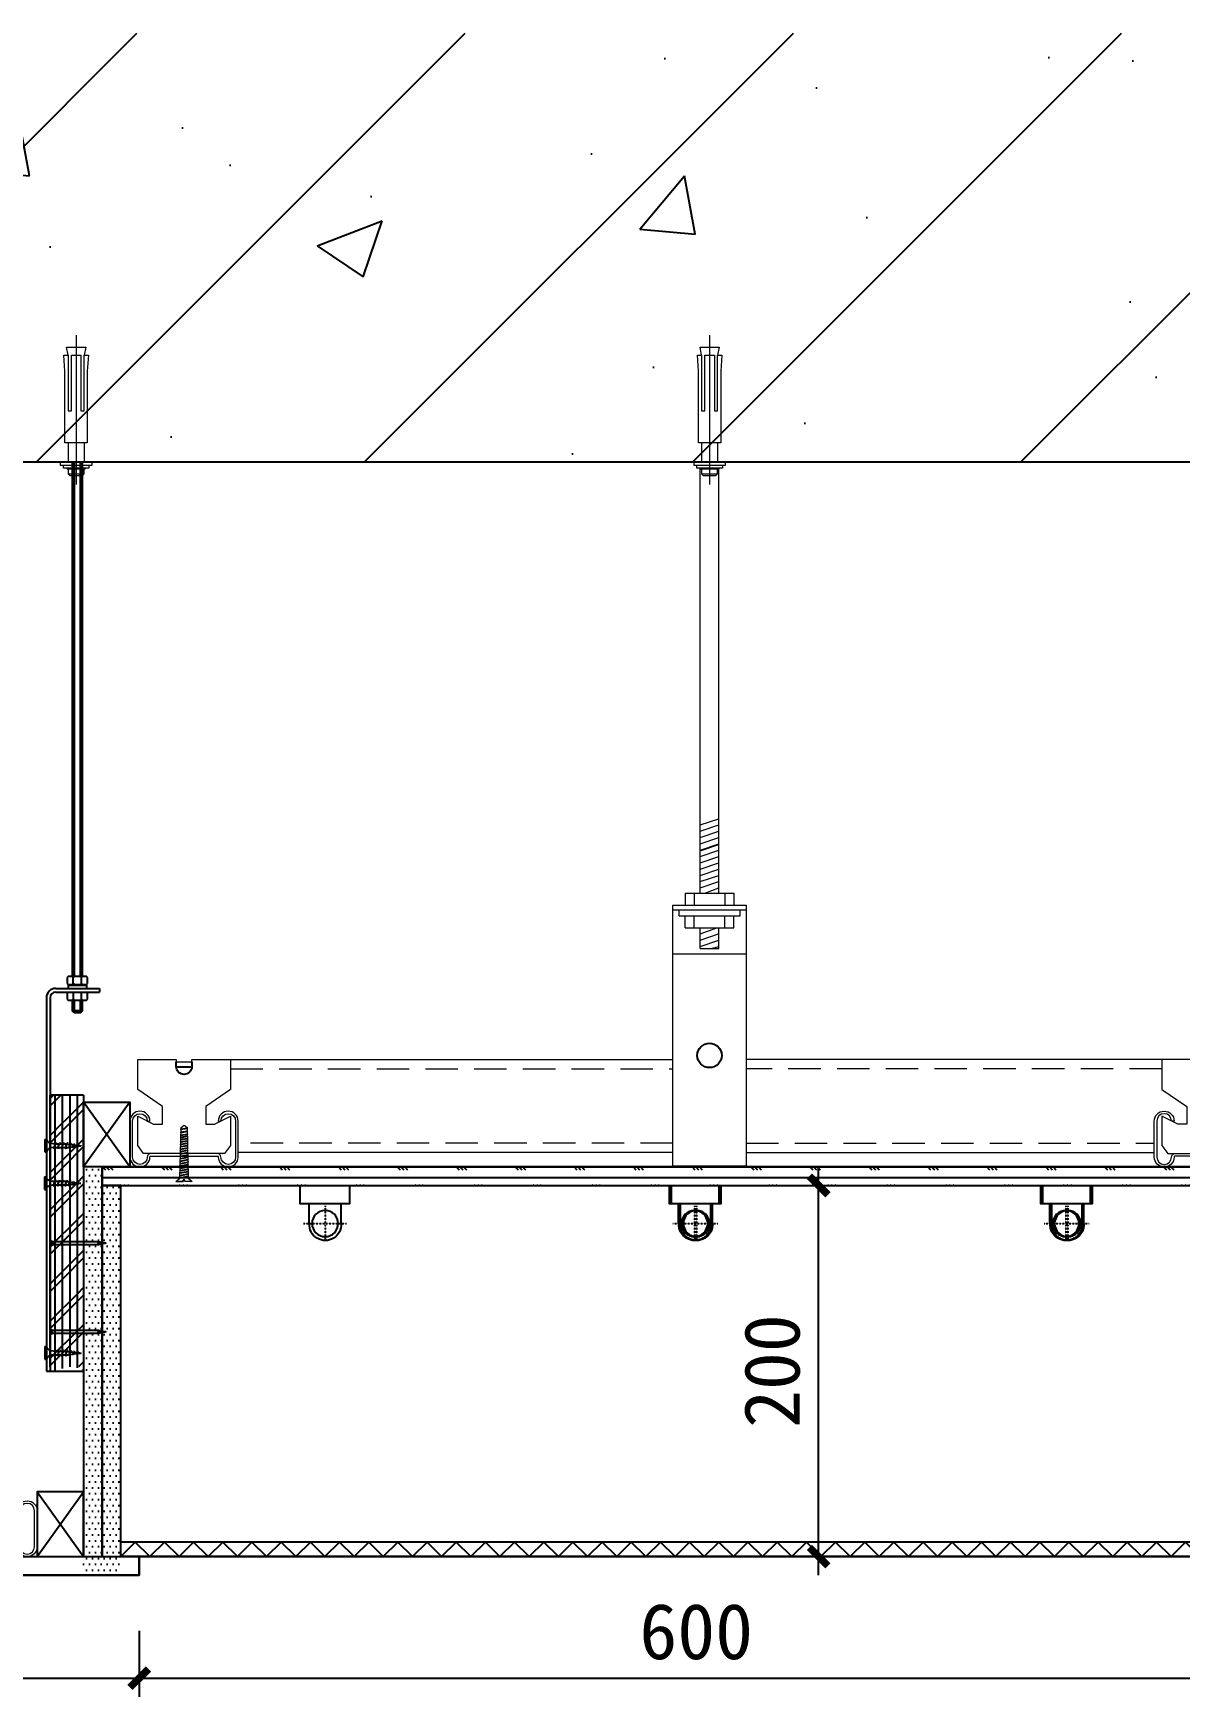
# Model space of a CAD drawing. Header units: millimetres. Extents: x -150677 to 588340, y -254013 to 149700.
# Drawn here: x 314222 to 314839, y -86240 to -85343 of the extents above; entities that cross this region are included whole.
import ezdxf

# ---------------------------------------------------------------- set-up
doc = ezdxf.new("R2010")
doc.units = ezdxf.units.MM
doc.header["$LTSCALE"] = 10
doc.header["$MEASUREMENT"] = 0
doc.linetypes.add('CENTER', pattern=[50.8, 31.75, -6.35, 6.35, -6.35])
doc.linetypes.add('HIDDEN', pattern=[0.375, 0.25, -0.125])
for name, color, linetype in [('1-Ba原始建筑墙体', 2, 'Continuous'), ('2-Ba顶面轮廓', 4, 'Continuous'), ('ceiling-light', 2, 'Continuous'), ('IEL-13Light', 136, 'Continuous'), ('LM-01', 4, 'Continuous'), ('LM-01-立面图', 4, 'Continuous'), ('图层1', 2, 'Continuous'), ('图层2', 44, 'Continuous')]:
    doc.layers.add(name, color=color, linetype=linetype)
doc.layers.add('3', color=5, linetype='Continuous', lineweight=18)
doc.layers.add('8', color=251, linetype='Continuous', lineweight=5)
doc.styles.get("Standard").update_dxf_attribs({"font": ''})
doc.styles.get('Standard').set_extended_font_data('SimSun')
doc.dimstyles.new('DIMN10', dxfattribs={"dimscale": 0.1, "dimtxt": 300, "dimasz": 100, "dimexe": 100, "dimexo": 300, "dimgap": 100, "dimtad": 1, "dimdec": 0, "dimtxsty": 'Standard', "dimblk": 'ARCHTICK', "dimcen": 2.5, "dimdle": 100, "dimclrd": 8, "dimclre": 8, "dimclrt": 96, "dimadec": 0, "dimazin": 0, "dimtfac": 1, "dimtdec": 0, "dimtmove": 0, "dimatfit": 3, "dimldrblk": 'DOT', "dimfxl": 100, "dimarcsym": 0})
pattern_1 = [(0, (311748.6465, -86184.3404), (1.5875, 3.175), [0, -3.175])]

# ---------------------------------------------------------------- blocks, each defined once
blk = doc.blocks.new('A$C03C100C5')
at = {"color": 8, "linetype": 'HIDDEN', "ltscale": 0.001}
for p, q in [((15, 12.3, 0), (15, 33.6, 0)), ((2, 22.9, 0), (27.8, 22.9, 0))]:
    blk.add_line(p, q, dxfattribs=at)
at = {"ltscale": 0.2}
for p, q in [((5.4, 22.9, 0), (5.4, 11.1, 0)), ((24.7, 22.9, 0), (24.7, 11.1, 0))]:
    blk.add_line(p, q, dxfattribs=at)
at = {"ltscale": 0.2, "elevation": 0}
blk.add_lwpolyline([(29.7, 0), (29.7, 11.1), (0, 11.1), (0, 0)], close=True, dxfattribs=at)
at = {"ltscale": 0.2}
blk.add_circle((15, 22.9, 0), 7.88, dxfattribs=at)
blk.add_arc((15.1, 23.5, 0), 9.63, 356.8047, 183.1953, dxfattribs=at)
blk = doc.blocks.new('QBLOCK2009062415473686')
at = {"color": 8}
for p, q in [((-0.32, 7.74), (-0.06, 9.79)), ((0.18, 7.9), (-0.06, 9.79)), ((-1.66, 1.63), (-1.41, 1.77)), ((-1.66, 1.63), (-1.41, 1.77)), ((-1.66, 1.63), (-1.41, 1.38)), ((-1.66, 1.63), (-1.41, 1.38)), ((-1.49, 3.52), (-1.24, 3.66)), ((-1.49, 3.52), (-1.24, 3.27)), ((-1.41, 1.38), (1.29, 2.28)), ((-1.41, -0.7), (1.29, 0.2)), ((-1.24, 3.27), (1.01, 4.02)), ((-1.11, 5.53), (-0.86, 5.67)), ((-1.11, 5.53), (-0.86, 5.28)), ((-0.96, 2.59), (-0.86, 3.39)), ((-0.96, 1.76), (-0.96, 2.59)), ((-0.96, -0.15), (-0.96, 1.53)), ((-0.86, 5.28), (0.71, 5.8)), ((-0.81, 3.81), (-0.61, 5.36)), ((-0.74, 7.54), (-0.49, 7.68)), ((-0.74, 7.54), (-0.49, 7.28)), ((-0.56, 5.77), (-0.37, 7.32)), ((-0.49, 7.28), (0.45, 7.6)), ((0.4, 6.1), (0.22, 7.52)), ((0.7, 7.74), (0.45, 8)), ((0.7, 7.74), (0.45, 7.6)), ((0.63, 4.29), (0.45, 5.72)), ((0.84, 2.59), (0.68, 3.91)), ((0.96, 5.95), (0.71, 6.2)), ((0.96, 5.95), (0.71, 5.8)), ((0.84, 2.59), (0.84, 2.37)), ((0.84, 2.13), (0.84, 0.45)), ((0.84, 0.05), (0.84, -1.63)), ((1.26, 4.17), (1.01, 4.42)), ((1.26, 4.17), (1.01, 4.02)), ((1.54, 2.43), (1.29, 2.68)), ((1.54, 2.43), (1.29, 2.68)), ((1.54, 2.43), (1.29, 2.28)), ((1.54, 2.43), (1.29, 2.28)), ((1.54, 0.35), (1.29, 0.6)), ((1.54, 0.35), (1.29, 0.2)), ((-1.66, -0.45), (-1.41, -0.31)), ((-1.66, -0.45), (-1.41, -0.7)), ((-1.66, -2.53), (-1.41, -2.39)), ((-1.66, -2.53), (-1.41, -2.39)), ((-1.66, -2.53), (-1.41, -2.78)), ((-1.66, -2.53), (-1.41, -2.78)), ((-1.66, -4.61), (-1.41, -4.47)), ((-1.66, -4.61), (-1.41, -4.86)), ((-1.41, -2.78), (1.29, -1.88)), ((-1.41, -2.78), (1.29, -1.88)), ((-1.41, -4.86), (1.29, -3.96)), ((-0.96, -2.23), (-0.96, -0.55)), ((-0.96, -4.31), (-0.96, -2.63)), ((-0.9, -5.39), (-0.96, -4.71)), ((0.84, -1.41), (0.84, -1.63)), ((0.84, -2.03), (0.84, -3.71)), ((0.84, -4.11), (0.9, -5.39)), ((1.54, -1.73), (1.29, -1.48)), ((1.54, -1.73), (1.29, -1.48)), ((1.54, -1.73), (1.29, -1.88)), ((1.54, -1.73), (1.29, -1.88)), ((1.54, -3.81), (1.29, -3.56)), ((1.54, -3.81), (1.29, -3.96)), ((-3.4, -9.79), (-3.4, -8.99)), ((3.4, -8.99), (-3.4, -8.99)), ((3.4, -9.79), (-3.4, -9.79)), ((3.4, -9.79), (3.4, -8.99))]:
    blk.add_line(p, q, dxfattribs=at)
for centre, start, end in [((-4.83, -5.32), 291.38367, 359.0609), ((4.83, -5.32), 180.93916, 248.61639)]:
    blk.add_arc(centre, 3.94, start, end, dxfattribs=at)
blk = doc.blocks.new('QBLOCK2009070111364517')
at = {"layer": '图层1', "color": 8, "linetype": 'ByBlock'}
for p, q in [((-13.8, 0.9), (-13.8, -0.9)), ((15, 0), (11, 0))]:
    blk.add_line(p, q, dxfattribs=at)
blk.add_lwpolyline([(11, -0.9), (15, 0), (11, 0.9), (-13.8, 0.9), (-15, 1.7), (-15, -1.7), (-13.8, -0.9)], close=True, dxfattribs=at)
blk.add_lwpolyline([(11, 0.9, 0.39097), (11, 0, 0.39097), (11, -0.9)], format="xyb", dxfattribs=at)
blk = doc.blocks.new('A$C2444451B')
at = {"layer": '3', "color": 134}
for p, q in [((13.7, 79.49), (4.57, 79.49)), ((4.57, 61.57), (4.57, 72.53)), ((13.7, 61.57), (13.7, 72.53))]:
    blk.add_line(p, q, dxfattribs=at)
at = {"layer": '3', "color": 134, "linetype": 'CENTER', "ltscale": 10}
blk.add_line((9.14, 0), (9.14, 85.45), dxfattribs=at)
at = {"layer": '3', "color": 134}
blk.add_lwpolyline([(3.36, 76.18, 0.133077), (4.02, 76.75), (14.25, 76.75, 0.130908), (14.9, 76.19)], format="xyb", dxfattribs=at)
for points in [[(13.7, 76.75), (13.7, 79.49), (12.79, 80.41), (5.48, 80.41), (4.57, 79.49), (4.57, 76.75)], [(1.83, 74.36), (1.83, 76.19), (16.45, 76.19), (16.45, 74.36)], [(13.7, 11.32), (14.62, 6.75), (3.65, 6.75), (4.57, 11.32)]]:
    blk.add_lwpolyline(points, dxfattribs=at)
for points in [[(0, 72.53), (18.27, 72.53), (18.27, 74.36), (0, 74.36)], [(6.4, 11.32), (6.4, 43.3), (4.57, 43.3), (4.57, 11.32), (2.13, 11.32), (2.74, 20.52), (2.74, 61.57), (15.53, 61.57), (15.53, 20.52), (16.15, 11.32), (13.7, 11.32), (13.7, 43.3), (11.88, 43.3), (11.88, 11.32)]]:
    blk.add_lwpolyline(points, close=True, dxfattribs=at)
blk = doc.blocks.new('A$C2A03657B')
at = {"layer": 'LM-01', "xscale": -1}
blk.add_blockref('A$C2444451B', (18.27, 0), dxfattribs=at)
blk = doc.blocks.new('A$C0A8D779E')
at = {"layer": 'LM-01-立面图'}
blk.add_blockref('A$C2A03657B', (0, 0), dxfattribs=at)
blk = doc.blocks.new('_ArchTick')
at = {"color": 0, "linetype": 'ByBlock', "const_width": 0.4}
blk.add_lwpolyline([(-0.5, -0.5), (0.5, 0.5)], dxfattribs=at)
blk = doc.blocks.new('*D1661')
at = {"layer": '2-Ba顶面轮廓', "color": 8, "lineweight": -2, "transparency": 16777216}
for p, q in [((313428.92, -86204.34), (313428.92, -86239.84)), ((314278.92, -86204.34), (314278.92, -86239.84)), ((313418.92, -86229.84), (314288.92, -86229.84))]:
    blk.add_line(p, q, dxfattribs=at)
at = {"layer": 'Defpoints', "color": 0, "transparency": 16777216}
for p in [(313428.92, -86174.34), (314278.92, -86174.34), (314278.92, -86229.84)]:
    blk.add_point(p, dxfattribs=at)
at = {"layer": '2-Ba顶面轮廓', "color": 8, "lineweight": -2, "transparency": 16777216, "xscale": 10, "yscale": 10, "zscale": 10, "rotation": 180}
blk.add_blockref('_ArchTick', (313428.92, -86229.84), dxfattribs=at)
at = {"layer": '2-Ba顶面轮廓', "color": 8, "lineweight": -2, "transparency": 16777216, "xscale": 10, "yscale": 10, "zscale": 10}
blk.add_blockref('_ArchTick', (314278.92, -86229.84), dxfattribs=at)
at = {"layer": '2-Ba顶面轮廓', "color": 96, "transparency": 16777216, "insert": (313853.92, -86204.84), "char_height": 30, "attachment_point": 5}
blk.add_mtext('850', dxfattribs=at)
blk = doc.blocks.new('_DOT')
at = {"color": 0, "linetype": 'ByBlock'}
blk.add_line((-0.35, 0), (-1, 0), dxfattribs=at)
at = {"color": 0, "linetype": 'ByBlock', "const_width": 0.35}
blk.add_lwpolyline([(-0.175, 0, 1), (0.175, 0, 1)], format="xyb", close=True, dxfattribs=at)
blk = doc.blocks.new('*D1662')
at = {"layer": '2-Ba顶面轮廓', "color": 8, "lineweight": -2, "transparency": 16777216}
for p, q in [((314278.92, -86204.34), (314278.92, -86239.84)), ((314878.92, -86204.34), (314878.92, -86239.84)), ((314268.92, -86229.84), (314888.92, -86229.84))]:
    blk.add_line(p, q, dxfattribs=at)
at = {"layer": 'Defpoints', "color": 0, "transparency": 16777216}
for p in [(314278.92, -86174.34), (314878.92, -86174.34), (314878.92, -86229.84)]:
    blk.add_point(p, dxfattribs=at)
at = {"layer": '2-Ba顶面轮廓', "color": 8, "lineweight": -2, "transparency": 16777216, "xscale": 10, "yscale": 10, "zscale": 10, "rotation": 180}
blk.add_blockref('_ArchTick', (314278.92, -86229.84), dxfattribs=at)
at = {"layer": '2-Ba顶面轮廓', "color": 8, "lineweight": -2, "transparency": 16777216, "xscale": 10, "yscale": 10, "zscale": 10}
blk.add_blockref('_ArchTick', (314878.92, -86229.84), dxfattribs=at)
at = {"layer": '2-Ba顶面轮廓', "color": 96, "transparency": 16777216, "insert": (314578.92, -86204.84), "char_height": 30, "attachment_point": 5}
blk.add_mtext('600', dxfattribs=at)
blk = doc.blocks.new('*D1666')
at = {"layer": '2-Ba顶面轮廓', "color": 8, "lineweight": -2, "transparency": 16777216}
for p, q in [((314644.86, -86174.34), (314644.86, -85954.34)), ((314637.04, -85964.34), (314654.86, -85964.34)), ((314637.04, -86164.34), (314654.86, -86164.34))]:
    blk.add_line(p, q, dxfattribs=at)
at = {"layer": 'Defpoints', "color": 0, "transparency": 16777216}
for p in [(314607.04, -85964.34), (314644.86, -85964.34), (314607.04, -86164.34)]:
    blk.add_point(p, dxfattribs=at)
at = {"layer": '2-Ba顶面轮廓', "color": 8, "lineweight": -2, "transparency": 16777216, "xscale": 10, "yscale": 10, "zscale": 10}
for p, rotation in [((314644.86, -85964.34), 90), ((314644.86, -86164.34), 270)]:
    blk.add_blockref('_ArchTick', p, dxfattribs=dict(at, rotation=rotation))
at = {"layer": '2-Ba顶面轮廓', "color": 96, "transparency": 16777216, "insert": (314619.86, -86064.34), "char_height": 30, "attachment_point": 5, "rotation": 90}
blk.add_mtext('200', dxfattribs=at)

msp = doc.modelspace()

# ---------------------------------------------------------------- hatches: boundary and pattern name
h = msp.add_hatch()
h.set_pattern_fill('PLYWOOD', color=250, angle=90, style=0)
h.set_pattern_definition([(45, (325761.65, -78510.654), (-3e-15, 20), [5.656854, -22.627417]), (45, (325777.65, -78510.654), (-3e-15, 20), [2.636773, -25.647498]), (45, (325764.896, -78523.409), (20, 3e-15), [1.067156, -27.217115]), (45, (325759.515, -78508.79), (20, 3e-15), [7.60978, -20.674492]), (45, (325765.65, -78522.654), (-3e-15, 20), [16.970562, -11.31371]), (45, (325768.896, -78523.409), (-3e-15, 20), [15.017636, -13.266635]), (45, (325765.65, -78506.654), (20, 3e-15), [4.5897, -23.694573]), (45, (325759.515, -78512.79), (-3e-15, 20), [3.020082, -25.26419]), (90, (325761.65, -78510.654), (20, 1e-15), [7.2454, -12.7546]), (90, (325761.65, -78510.654), (20, 1e-15), [0, -20]), (90, (325761.65, -78523.409), (20, 1e-15), [12.7546, -7.2454]), (90, (325777.65, -78510.654), (20, 1e-15), [7.2454, -12.7546]), (90, (325777.65, -78510.654), (20, 1e-15), [0, -20]), (90, (325777.65, -78523.409), (20, 1e-15), [12.7546, -7.2454]), (90, (325773.65, -78510.654), (20, 1e-15), [7.2454, -12.7546]), (90, (325773.65, -78510.654), (20, 1e-15), [0, -20]), (90, (325773.65, -78523.409), (20, 1e-15), [12.7546, -7.2454]), (90, (325769.65, -78510.654), (20, 1e-15), [7.2454, -12.7546]), (90, (325769.65, -78510.654), (20, 1e-15), [0, -20]), (90, (325769.65, -78523.409), (20, 1e-15), [12.7546, -7.2454]), (90, (325765.65, -78510.654), (20, 1e-15), [7.2454, -12.7546]), (90, (325765.65, -78510.654), (20, 1e-15), [0, -20]), (90, (325765.65, -78523.409), (20, 1e-15), [12.7546, -7.2454])])
h.paths.add_polyline_path([(314233.91, -86064.3), (314233.91, -86064.3), (314236.42, -86061.8), (314238.91, -86064.3), (314241.41, -86061.8), (314243.9, -86064.3), (314243.9, -86064.29), (314246.4, -86061.8), (314248.92, -86064.31), (314248.92, -85915.61), (314230.92, -85915.61), (314230.92, -86062.31), (314231.42, -86061.8)])
at = {"layer": '2-Ba顶面轮廓'}
h = msp.add_hatch(dxfattribs=at)
h.set_pattern_fill('钢筋混凝土', color=251, scale=50, style=0)
h.set_pattern_definition([(45, (311748.65, -85574.34), (-88.3883, 88.3883), []), (50, (311748.65, -85574.34), (358.63, -31.376), [37.5, -412.5]), (355, (311748.65, -85574.34), (-69.376, 376.096), [30, -330]), (100.451, (311778.53, -85576.95), (289.255, 344.72), [31.87, -350.57]), (46.184, (311748.65, -85474.34), (533.62, -82.76), [56.25, -618.75]), (96.636, (311793.1, -85481.23), (467.33, 487.06), [47.805, -525.86]), (351.184, (311748.65, -85474.34), (467.33, 487.06), [45, -495]), (21, (311798.65, -85499.34), (298.454, -201.31), [37.5, -412.5]), (326, (311798.65, -85499.34), (121.658, 362.575), [30, -330]), (71.451, (311823.52, -85516.1), (420.11, 161.265), [31.87, -350.57]), (37.5, (311748.65, -85574.34), (6.08, 166.447), [0, -326, 0, -335, 0, -331.25]), (7.5, (311748.65, -85574.34), (131.535, 197.206), [0, -191, 0, -318.5, 0, -126.25]), (327.5, (311637.15, -85574.34), (266.911, -11.2774), [0, -125, 0, -390, 0, -517.5]), (317.5, (311587.15, -85574.34), (291.593, 50.052), [0, -162.5, 0, -259, 0, -367.5])])
h.paths.add_polyline_path([(315147.45, -85343.39), (311748.65, -85343.39), (311748.65, -85574.34), (315147.45, -85574.34)])
h = msp.add_hatch(dxfattribs=at)
h.set_pattern_fill('DOTS', color=251, scale=2, style=0)
h.set_pattern_definition(pattern_1)
h.paths.add_polyline_path([(314258.92, -85954.34), (314248.92, -85954.34), (314248.92, -86174.34), (314258.92, -86174.34)])
h = msp.add_hatch(dxfattribs=at)
h.set_pattern_fill('CORK', color=251, scale=10, style=0)
h.set_pattern_definition([(0, (311748.6465, -86174.3404), (0, 7.9375), []), (135, (311752.615, -86178.31), (-15.875, -15.875), [11.22532, -11.22532]), (135, (311754.6, -86178.31), (-15.875, -15.875), [11.22532, -11.22532]), (135, (311756.584, -86178.31), (-15.875, -15.875), [11.22532, -11.22532])])
h.paths.add_polyline_path([(314258.92, -85964.34), (314898.92, -85964.34), (314898.92, -85954.34), (314258.92, -85954.34)])
h = msp.add_hatch(dxfattribs=at)
h.set_pattern_fill('DOTS', color=251, scale=2, style=0)
h.set_pattern_definition(pattern_1)
h.paths.add_polyline_path([(314258.92, -86174.34), (314268.92, -86174.34), (314268.92, -85964.34), (314258.92, -85964.34)])
h = msp.add_hatch(dxfattribs=at)
h.set_pattern_fill('ZIGZAG', color=251, scale=7, angle=135, style=0)
h.set_pattern_definition([(135, (314268.916, -86164.34), (-15.71545, 2e-15), [11.1125, -11.1125]), (225, (314261.059, -86156.483), (-2e-15, -15.71545), [11.1125, -11.1125])])
h.paths.add_polyline_path([(314268.92, -86156.34), (314888.92, -86156.34), (314888.92, -86164.34), (314268.92, -86164.34)])

# ---------------------------------------------------------------- linework, layer by layer
at = {"color": 8, "ltscale": 100}
for p, q in [((314242.87, -85574.34), (314242.87, -85851.69)), ((314243.87, -85574.34), (314243.87, -85851.69)), ((314247.36, -85851.69), (314247.36, -85574.34)), ((314248.36, -85851.69), (314248.36, -85574.34)), ((314242.87, -85812.6), (314242.87, -85851.69)), ((314248.36, -85851.69), (314248.36, -85812.6)), ((314240.65, -85851.69), (314240.1, -85852.24)), ((314240.1, -85852.24), (314240.1, -85855.54)), ((314250.54, -85851.69), (314240.65, -85851.69)), ((314243.41, -85852.23), (314242.84, -85851.66)), ((314243.41, -85852.23), (314243.98, -85851.66)), ((314243.41, -85855.56), (314243.41, -85852.23)), ((314243.87, -85846.47), (314243.87, -85851.69)), ((314247.82, -85852.23), (314247.25, -85851.66)), ((314247.36, -85851.69), (314247.36, -85846.47)), ((314247.82, -85852.23), (314248.39, -85851.66)), ((314247.82, -85855.56), (314247.82, -85852.23)), ((314251.09, -85852.24), (314250.54, -85851.69)), ((314251.09, -85855.54), (314251.09, -85852.24)), ((314233.92, -85858.11), (314257.47, -85858.11)), ((314233.92, -85860.11), (314257.47, -85860.11)), ((314240.1, -85855.54), (314240.65, -85856.09)), ((314240.67, -85860.11), (314240.12, -85860.66)), ((314240.12, -85860.66), (314240.12, -85863.96)), ((314240.65, -85856.09), (314250.54, -85856.09)), ((314240.75, -85858.11), (314240.75, -85856.42)), ((314240.75, -85856.42), (314250.48, -85856.42)), ((314243.41, -85855.52), (314242.84, -85856.09)), ((314243.43, -85860.65), (314242.86, -85860.09)), ((314242.87, -85856.09), (314242.87, -85856.42)), ((314243.41, -85855.52), (314243.98, -85856.09)), ((314243.43, -85860.65), (314243.97, -85860.11)), ((314243.43, -85863.99), (314243.43, -85860.65)), ((314243.86, -85856.67), (314243.87, -85856.67)), ((314243.87, -85856.68), (314243.86, -85856.67)), ((314243.87, -85856.09), (314243.87, -85856.42)), ((314247.82, -85855.52), (314247.25, -85856.09)), ((314247.84, -85860.65), (314247.3, -85860.11)), ((314247.36, -85856.42), (314247.36, -85856.09)), ((314247.82, -85855.52), (314248.39, -85856.09)), ((314247.84, -85860.65), (314248.38, -85860.11)), ((314247.84, -85863.99), (314247.84, -85860.65)), ((314248.36, -85856.42), (314248.36, -85856.09)), ((314250.48, -85856.42), (314250.48, -85858.11)), ((314250.54, -85856.09), (314251.09, -85855.54)), ((314251.11, -85860.66), (314250.56, -85860.11)), ((314251.11, -85863.96), (314251.11, -85860.66)), ((314257.47, -85858.11), (314257.47, -85860.11)), ((314228.92, -85863.11), (314228.92, -86064.31)), ((314230.92, -85863.11), (314230.92, -86064.31)), ((314240.12, -85863.96), (314240.67, -85864.51)), ((314240.67, -85864.51), (314250.56, -85864.51)), ((314243.43, -85863.94), (314242.86, -85864.51)), ((314242.87, -85864.51), (314242.87, -85870.24)), ((314248.36, -85870.24), (314242.87, -85870.24)), ((314243.87, -85871.24), (314242.87, -85870.24)), ((314243.43, -85863.94), (314243.99, -85864.51)), ((314243.87, -85864.51), (314243.87, -85870.24)), ((314247.84, -85863.94), (314247.27, -85864.51)), ((314247.36, -85870.24), (314247.36, -85864.51)), ((314247.36, -85871.24), (314248.36, -85870.24)), ((314247.84, -85863.94), (314248.4, -85864.51)), ((314248.36, -85870.24), (314248.36, -85864.51)), ((314250.56, -85864.51), (314251.11, -85863.96)), ((314247.36, -85871.24), (314243.87, -85871.24)), ((314248.92, -85915.61), (314230.92, -85915.61)), ((314248.92, -85915.61), (314248.95, -86064.31)), ((314228.92, -86064.31), (314248.95, -86064.31))]:
    msp.add_line(p, q, dxfattribs=at)
at = {"color": 8}
for p, q in [((314273.92, -85954.34, 0), (314248.92, -85919.34, 0)), ((314273.92, -85919.34, 0), (314248.92, -85954.34, 0)), ((314223.92, -86164.34, 0), (314248.92, -86129.34, 0)), ((314223.92, -86129.34, 0), (314248.92, -86164.34, 0))]:
    msp.add_line(p, q, dxfattribs=at)
for points in [[(314273.92, -85954.34), (314248.92, -85954.34), (314248.92, -85919.34), (314273.92, -85919.34)], [(314223.92, -86164.34), (314248.92, -86164.34), (314248.92, -86129.34), (314223.92, -86129.34)]]:
    msp.add_lwpolyline(points, close=True, dxfattribs=at)
at = {"color": 8, "ltscale": 100}
for radius in [5, 3]:
    msp.add_arc((314233.92, -85863.11), radius, 90, 180, dxfattribs=at)
at = {"layer": '1-Ba原始建筑墙体'}
msp.add_line((312928.92, -85574.34), (315147.45, -85574.35), dxfattribs=at)
at = {"layer": '2-Ba顶面轮廓'}
for p, q in [((314258.92, -86164.34), (314258.92, -85954.34)), ((314258.92, -85954.34), (314898.92, -85954.34)), ((314258.92, -85964.34), (314898.92, -85964.34)), ((314268.92, -86164.34), (314268.92, -85964.34)), ((314268.92, -86156.34), (314888.92, -86156.34)), ((313428.92, -86164.34), (314278.92, -86164.34)), ((314258.92, -86164.34), (314878.92, -86164.34)), ((314278.92, -86174.34), (314278.92, -86164.34)), ((313428.92, -86174.34), (314278.92, -86174.34))]:
    msp.add_line(p, q, dxfattribs=at)
for points in [[(314258.92, -85954.34), (314248.92, -85954.34), (314248.92, -86164.34), (314258.92, -86164.34)], [(314258.92, -85964.34), (314898.92, -85964.34), (314898.92, -85954.34), (314258.92, -85954.34)], [(314258.92, -86164.34), (314268.92, -86164.34), (314268.92, -85964.34), (314258.92, -85964.34)], [(314268.92, -86156.34), (314888.92, -86156.34), (314888.92, -86164.34), (314268.92, -86164.34)], [(313428.92, -86164.34), (314278.92, -86164.34), (314278.92, -86174.34), (313428.92, -86174.34)]]:
    msp.add_lwpolyline(points, close=True, dxfattribs=at)
at = {"layer": '3'}
for p, q in [((314581.09, -85806.77, 0), (314581.09, -85577.78)), ((314591.08, -85806.77, 0), (314591.08, -85577.78)), ((314572.95, -85806.77, 0), (314572.95, -85813.33, 0)), ((314572.95, -85806.77, 0), (314599.22, -85806.77, 0)), ((314577.88, -85806.77, 0), (314577.88, -85813.33, 0)), ((314594.3, -85806.77, 0), (314594.3, -85813.33, 0)), ((314599.22, -85806.77, 0), (314599.22, -85813.33, 0)), ((314566.38, -85815.71, 0), (314605.79, -85815.71, 0)), ((314569.67, -85818.99, 0), (314569.67, -85815.71, 0)), ((314602.51, -85818.99, 0), (314602.51, -85815.71, 0)), ((314569.67, -85818.99, 0), (314602.51, -85818.99, 0)), ((314572.95, -85825.56, 0), (314572.95, -85818.99, 0)), ((314572.95, -85825.56, 0), (314599.22, -85825.56, 0)), ((314577.88, -85825.56, 0), (314577.88, -85818.99, 0)), ((314581.09, -85836.55, 0), (314581.09, -85825.56, 0)), ((314581.09, -85836.55, 0), (314581.09, -85825.56, 0)), ((314581.09, -85836.55, 0), (314581.09, -85825.56, 0)), ((314591.08, -85836.55, 0), (314591.08, -85825.56, 0)), ((314591.08, -85836.55, 0), (314591.08, -85825.56, 0)), ((314591.08, -85835.47, 0), (314591.08, -85825.56, 0)), ((314594.3, -85825.56, 0), (314594.3, -85818.99, 0)), ((314599.22, -85825.56, 0), (314599.22, -85818.99, 0)), ((314566.38, -85839.44, 0), (314605.79, -85839.44, 0)), ((314328.07, -85896.45), (314566.38, -85896.45, 0)), ((314829.76, -85896.45), (314605.79, -85896.45, 0)), ((314300.83, -85960.35), (314301.42, -85933.16)), ((314301.39, -85934.21), (314304.73, -85933.6)), ((314301.4, -85933.83), (314304.72, -85933.23)), ((314301.42, -85933.16), (314303.07, -85931.81)), ((314303.07, -85931.81), (314304.71, -85933.16)), ((314304.71, -85933.16), (314305.3, -85960.35)), ((314301.25, -85943.22), (314304.86, -85942.56)), ((314301.28, -85942.3), (314304.83, -85941.65)), ((314301.29, -85941.93), (314304.82, -85941.28)), ((314301.32, -85941.01), (314304.8, -85940.37)), ((314301.33, -85940.64), (314304.79, -85940)), ((314301.35, -85935.87), (314304.76, -85935.25)), ((314301.35, -85937.47), (314304.76, -85936.85)), ((314301.35, -85938.58), (314304.76, -85937.95)), ((314301.35, -85939.75), (314304.76, -85939.13)), ((314301.36, -85935.49), (314304.75, -85934.88)), ((314301.36, -85937.1), (314304.75, -85936.48)), ((314301.36, -85938.2), (314304.75, -85937.58)), ((314301.36, -85939.38), (314304.75, -85938.76)), ((314301, -85952.25), (314305.11, -85951.5)), ((314301.03, -85951.33), (314305.09, -85950.59)), ((314301.04, -85950.96), (314305.08, -85950.22)), ((314301.06, -85950.04), (314305.05, -85949.31)), ((314301.07, -85949.67), (314305.04, -85948.94)), ((314301.1, -85948.75), (314305.01, -85948.04)), ((314301.11, -85948.38), (314305, -85947.66)), ((314301.14, -85947.46), (314304.98, -85946.76)), ((314301.15, -85947.09), (314304.97, -85946.39)), ((314301.17, -85946.17), (314304.94, -85945.48)), ((314301.18, -85945.8), (314304.93, -85945.11)), ((314301.21, -85944.88), (314304.91, -85944.21)), ((314301.22, -85944.51), (314304.9, -85943.83)), ((314301.24, -85943.59), (314304.87, -85942.93)), ((314566.38, -85946.47, 0), (314332.21, -85946.47, 0)), ((314605.79, -85946.47, 0), (314825.62, -85946.47, 0)), ((314298.66, -85962.12), (314300.83, -85960.35)), ((314300.77, -85960.36), (314305.34, -85959.53)), ((314300.78, -85959.99), (314305.33, -85959.16)), ((314300.81, -85959.07), (314305.3, -85958.25)), ((314300.82, -85958.7), (314305.29, -85957.88)), ((314300.84, -85957.78), (314305.27, -85956.98)), ((314300.85, -85957.41), (314305.26, -85956.6)), ((314300.88, -85956.49), (314305.23, -85955.7)), ((314300.89, -85956.12), (314305.22, -85955.33)), ((314300.92, -85955.2), (314305.19, -85954.42)), ((314300.93, -85954.83), (314305.18, -85954.05)), ((314300.95, -85953.91), (314305.16, -85953.14)), ((314300.96, -85953.54), (314305.15, -85952.77)), ((314300.99, -85952.62), (314305.12, -85951.87)), ((314305.3, -85960.35), (314307.47, -85962.12)), ((314302.63, -85962.12), (314298.66, -85962.12)), ((314298.66, -85962.12), (314302.63, -85962.12)), ((314303.51, -85961.23), (314302.63, -85961.23)), ((314302.63, -85961.23), (314302.63, -85962.12)), ((314302.63, -85962.12), (314302.63, -85961.23)), ((314303.51, -85961.23), (314303.51, -85961.23)), ((314303.51, -85962.12), (314303.51, -85961.23)), ((314307.47, -85962.12), (314303.51, -85962.12))]:
    msp.add_line(p, q, dxfattribs=at)
at = {"layer": '3', "elevation": 0}
msp.add_lwpolyline([(314605.79, -85813.33), (314605.79, -85953.92), (314566.38, -85953.92), (314566.38, -85813.33)], close=True, dxfattribs=at)
at = {"layer": '3'}
for points in [[(314307.27, -85897.62), (314307.27, -85896.45), (314328.07, -85896.45), (314328.07, -85912.64), (314314.72, -85921.76), (314314.72, -85931.37), (314319.54, -85931.37), (314328.07, -85926.94), (314328.07, -85942.8), (314324.91, -85947.11), (314303.07, -85947.11), (314281.22, -85947.11), (314278.07, -85942.8), (314278.07, -85926.94), (314286.6, -85931.37), (314291.41, -85931.37), (314291.41, -85921.76), (314278.07, -85912.64), (314278.07, -85896.45), (314298.87, -85896.45), (314298.87, -85897.62)], [(314850.56, -85897.62), (314850.56, -85896.45), (314829.76, -85896.45), (314829.76, -85912.64), (314843.1, -85921.76), (314843.1, -85931.37), (314838.29, -85931.37), (314829.76, -85926.94), (314829.76, -85942.8), (314832.92, -85947.11), (314854.76, -85947.11), (314876.6, -85947.11), (314879.76, -85942.8), (314879.76, -85926.94), (314871.23, -85931.37), (314866.42, -85931.37), (314866.42, -85921.76), (314879.76, -85912.64), (314879.76, -85896.45), (314858.96, -85896.45), (314858.96, -85897.62)]]:
    msp.add_lwpolyline(points, close=True, dxfattribs=at)
for points in [[(314321.02, -85948.51, -0.414214), (314321.49, -85948.98, 1), (314332.21, -85948.98), (314332.21, -85929.63, 1), (314321.49, -85929.63), (314322.89, -85929.63, -1), (314330.81, -85929.63), (314330.81, -85948.98, -1), (314322.89, -85948.98, 0.414214), (314321.02, -85947.11), (314303.07, -85947.11), (314285.11, -85947.11, 0.414214), (314283.25, -85948.98, -1), (314275.32, -85948.98), (314275.32, -85929.63, -1), (314283.25, -85929.63), (314284.65, -85929.63, 1), (314273.92, -85929.63), (314273.92, -85948.98, 1), (314284.65, -85948.98, -0.414214), (314285.11, -85948.51), (314303.07, -85948.51)], [(314836.81, -85948.51, 0.414214), (314836.34, -85948.98, -1), (314825.62, -85948.98), (314825.62, -85929.63, -1), (314836.34, -85929.63), (314834.94, -85929.63, 1), (314827.02, -85929.63), (314827.02, -85948.98, 1), (314834.94, -85948.98, -0.414214), (314836.81, -85947.11), (314854.76, -85947.11), (314872.72, -85947.11, -0.414214), (314874.58, -85948.98, 1), (314882.51, -85948.98), (314882.51, -85929.63, 1), (314874.58, -85929.63), (314873.18, -85929.63, -1), (314883.91, -85929.63), (314883.91, -85948.98, -1), (314873.18, -85948.98, 0.414214), (314872.72, -85948.51), (314854.76, -85948.51)], [(314176.82, -86158.51, 0.414214), (314176.35, -86158.98, -1), (314165.62, -86158.98), (314165.62, -86139.63, -1), (314176.35, -86139.63), (314174.95, -86139.63, 1), (314167.02, -86139.63), (314167.02, -86158.98, 1), (314174.95, -86158.98, -0.414214), (314176.82, -86157.11), (314194.77, -86157.11), (314212.72, -86157.11, -0.414214), (314214.59, -86158.98, 1), (314222.52, -86158.98), (314222.52, -86139.63, 1), (314214.59, -86139.63), (314213.19, -86139.63, -1), (314223.92, -86139.63), (314223.92, -86158.98, -1), (314213.19, -86158.98, 0.414214), (314212.72, -86158.51), (314194.77, -86158.51)]]:
    msp.add_lwpolyline(points, format="xyb", close=True, dxfattribs=at)
for centre, major_axis, start_param, end_param in [((314305.01, -85933.06), (-0.236, 0.236), 1.30762, 2.176731), ((314305.05, -85933.72), (0.247, 0.247), 1.097455, 1.996074), ((314301, -85941.76), (-0.236, 0.236), 2.535367, 3.404479), ((314300.95, -85942.42), (0.247, 0.247), 5.857617, 6.756236), ((314301.04, -85940.47), (0.236, 0.236), 4.106163, 4.975275), ((314300.99, -85941.13), (-0.247, 0.247), 4.28682, 5.18544), ((314301.07, -85935.33), (0.236, 0.236), 4.106163, 4.975275), ((314301.03, -85935.99), (0.247, 0.247), 5.857617, 6.756236), ((314301.07, -85936.94), (0.236, 0.236), 4.106163, 4.975275), ((314301.03, -85937.6), (0.247, 0.247), 5.857617, 6.756236), ((314301.07, -85938.04), (0.236, 0.236), 4.106163, 4.975275), ((314301.03, -85938.7), (0.247, 0.247), 5.857617, 6.756236), ((314301.07, -85939.21), (0.236, 0.236), 4.106163, 4.975275), ((314301.03, -85939.87), (0.247, 0.247), 5.857617, 6.756236), ((314301.11, -85933.67), (0.236, 0.236), 4.106163, 4.975275), ((314301.06, -85934.33), (-0.247, 0.247), 4.28682, 5.18544), ((314305.04, -85934.71), (-0.236, 0.236), 1.30762, 2.176731), ((314305.04, -85936.31), (-0.236, 0.236), 1.30762, 2.176731), ((314305.04, -85937.41), (-0.236, 0.236), 1.30762, 2.176731), ((314305.04, -85938.59), (-0.236, 0.236), 1.30762, 2.176731), ((314305.09, -85935.37), (0.247, 0.247), 1.097455, 1.996074), ((314305.09, -85936.97), (0.247, 0.247), 1.097455, 1.996074), ((314305.09, -85938.08), (0.247, 0.247), 1.097455, 1.996074), ((314305.09, -85939.25), (0.247, 0.247), 1.097455, 1.996074), ((314305.08, -85939.84), (-0.236, 0.236), 1.30762, 2.176731), ((314305.12, -85940.5), (0.247, 0.247), 1.097455, 1.996074), ((314305.11, -85941.11), (0.236, 0.236), 2.878416, 3.747528), ((314305.16, -85941.77), (0.247, 0.247), 1.097455, 1.996074), ((314305.15, -85942.39), (-0.236, 0.236), 1.30762, 2.176731), ((314300.75, -85950.79), (-0.236, 0.236), 2.535367, 3.404479), ((314300.7, -85951.46), (-0.247, 0.247), 4.28682, 5.18544), ((314300.78, -85949.5), (0.236, 0.236), 4.106163, 4.975275), ((314300.74, -85950.17), (0.247, 0.247), 5.857617, 6.756236), ((314300.82, -85948.21), (-0.236, 0.236), 2.535367, 3.404479), ((314300.77, -85948.87), (-0.247, 0.247), 4.28682, 5.18544), ((314300.86, -85946.92), (0.236, 0.236), 4.106163, 4.975275), ((314300.81, -85947.58), (0.247, 0.247), 5.857617, 6.756236), ((314300.89, -85945.63), (-0.236, 0.236), 2.535367, 3.404479), ((314300.84, -85946.29), (-0.247, 0.247), 4.28682, 5.18544), ((314300.93, -85944.34), (-0.236, 0.236), 2.535367, 3.404479), ((314300.88, -85945), (0.247, 0.247), 5.857617, 6.756236), ((314300.97, -85943.05), (0.236, 0.236), 4.106163, 4.975275), ((314300.92, -85943.71), (-0.247, 0.247), 4.28682, 5.18544), ((314305.2, -85943.05), (0.247, 0.247), 1.097455, 1.996074), ((314305.19, -85943.67), (-0.236, 0.236), 1.30762, 2.176731), ((314305.23, -85944.33), (0.247, 0.247), 1.097455, 1.996074), ((314305.22, -85944.94), (-0.236, 0.236), 1.30762, 2.176731), ((314305.27, -85945.61), (0.247, 0.247), 1.097455, 1.996074), ((314305.26, -85946.22), (-0.236, 0.236), 1.30762, 2.176731), ((314305.3, -85946.88), (0.247, 0.247), 1.097455, 1.996074), ((314305.29, -85947.5), (-0.236, 0.236), 1.30762, 2.176731), ((314305.34, -85948.16), (0.247, 0.247), 1.097455, 1.996074), ((314305.33, -85948.78), (-0.236, 0.236), 1.30762, 2.176731), ((314305.38, -85949.44), (0.247, 0.247), 1.097455, 1.996074), ((314305.37, -85950.05), (-0.236, 0.236), 1.30762, 2.176731), ((314305.41, -85950.71), (0.247, 0.247), 1.097455, 1.996074), ((314305.4, -85951.33), (-0.236, 0.236), 1.30762, 2.176731), ((314300.49, -85959.83), (0.236, 0.236), 4.106163, 4.975275), ((314300.44, -85960.49), (-0.247, 0.247), 4.28682, 5.18544), ((314300.53, -85958.54), (-0.236, 0.236), 2.535367, 3.404479), ((314300.48, -85959.2), (-0.247, 0.247), 4.28682, 5.18544), ((314300.57, -85957.25), (0.236, 0.236), 4.106163, 4.975275), ((314300.52, -85957.91), (-0.247, 0.247), 4.28682, 5.18544), ((314300.6, -85955.96), (0.236, 0.236), 4.106163, 4.975275), ((314300.55, -85956.62), (-0.247, 0.247), 4.28682, 5.18544), ((314300.64, -85954.67), (-0.236, 0.236), 2.535367, 3.404479), ((314300.59, -85955.33), (-0.247, 0.247), 4.28682, 5.18544), ((314300.67, -85953.37), (-0.236, 0.236), 2.535367, 3.404479), ((314300.63, -85954.04), (-0.247, 0.247), 4.28682, 5.18544), ((314300.71, -85952.08), (0.236, 0.236), 4.106163, 4.975275), ((314300.66, -85952.75), (0.247, 0.247), 5.857617, 6.756236), ((314305.45, -85951.99), (0.247, 0.247), 1.097455, 1.996074), ((314305.44, -85952.61), (-0.236, 0.236), 1.30762, 2.176731), ((314305.49, -85953.27), (0.247, 0.247), 1.097455, 1.996074), ((314305.47, -85953.88), (-0.236, 0.236), 1.30762, 2.176731), ((314305.52, -85954.54), (0.247, 0.247), 1.097455, 1.996074), ((314305.51, -85955.16), (-0.236, 0.236), 1.30762, 2.176731), ((314305.56, -85955.82), (0.247, 0.247), 1.097455, 1.996074), ((314305.55, -85956.44), (-0.236, 0.236), 1.30762, 2.176731), ((314305.59, -85957.1), (0.247, 0.247), 1.097455, 1.996074), ((314305.58, -85957.71), (-0.236, 0.236), 1.30762, 2.176731), ((314305.63, -85958.38), (0.247, 0.247), 1.097455, 1.996074), ((314305.62, -85958.99), (0.236, 0.236), 2.878416, 3.747528), ((314305.67, -85959.65), (0.247, 0.247), 1.097455, 1.996074)]:
    msp.add_ellipse(centre, major_axis=major_axis, ratio=1, start_param=start_param, end_param=end_param, dxfattribs=at)
at = {"layer": '8', "linetype": 'HIDDEN', "ltscale": 7}
for p, q in [((314581.09, -85770.06, 0), (314591.08, -85766.65, 0)), ((314581.09, -85773.46, 0), (314591.08, -85770.05, 0)), ((314581.09, -85776.85, 0), (314591.08, -85773.44, 0)), ((314581.09, -85780.24, 0), (314591.08, -85776.83, 0)), ((314581.09, -85783.64, 0), (314591.08, -85780.23, 0)), ((314581.09, -85783.91, 0), (314591.08, -85780.5, 0)), ((314581.09, -85787.03, 0), (314591.08, -85783.62, 0)), ((314581.09, -85790.42, 0), (314591.08, -85787.01, 0)), ((314581.09, -85793.81, 0), (314591.08, -85790.4, 0)), ((314581.09, -85797.21, 0), (314591.08, -85793.8, 0)), ((314581.09, -85800.6, 0), (314591.08, -85797.19, 0)), ((314581.09, -85803.99, 0), (314591.08, -85800.58, 0)), ((314583.48, -85806.77, 0), (314591.08, -85803.98, 0)), ((314581.09, -85828.7, 0), (314590.05, -85825.56, 0)), ((314581.09, -85832.1, 0), (314590.87, -85828.74, 0)), ((314581.09, -85835.49, 0), (314591.08, -85832.08, 0)), ((314581.09, -85836.55, 0), (314591.08, -85836.55, 0)), ((314586.93, -85836.55, 0), (314591.08, -85835.47, 0)), ((314328.07, -85901.38, 0), (314566.38, -85901.38, 0)), ((314829.76, -85901.38, 0), (314605.79, -85901.38, 0)), ((314566.38, -85941.54, 0), (314332.21, -85941.54, 0)), ((314605.79, -85941.54, 0), (314825.62, -85941.54, 0))]:
    msp.add_line(p, q, dxfattribs=at)
at = {"layer": 'IEL-13Light'}
msp.add_line((314230.92, -86062.31), (314230.92, -85915.61), dxfattribs=at)
at = {"layer": '图层2'}
msp.add_line((314298.87, -85900.38), (314307.26, -85900.38), dxfattribs=at)
msp.add_lwpolyline([(314307.27, -85897.62), (314307.27, -85900.26, -1), (314298.87, -85900.26), (314298.87, -85897.62)], format="xyb", dxfattribs=at)
msp.add_circle((314586.09, -85894.25, 0), 6.57, dxfattribs=at)
msp.add_circle((314586.09, -85894.25, 0), 6.57, dxfattribs=at)

# ---------------------------------------------------------------- block references
at = {"xscale": -1}
for name, p, rotation in [('QBLOCK2009062415473686', (314237.9, -85942.86), 270), ('QBLOCK2009062415473686', (314237.63, -85963.09), 270), ('QBLOCK2009070111364517', (314245.92, -85995.44), 180), ('QBLOCK2009070111364517', (314245.92, -86043.2), 180), ('QBLOCK2009062415473686', (314237.9, -86054.57), 270)]:
    msp.add_blockref(name, p, dxfattribs=dict(at, rotation=rotation))
at = {"layer": '3', "xscale": -0.939996866742149, "yscale": 0.9399968666839413, "zscale": 0.9399968666839412, "rotation": 180}
for p in [(314236.34, -85506.16), (314577.55, -85506.16)]:
    msp.add_blockref('A$C0A8D779E', p, dxfattribs=at)
at = {"layer": 'ceiling-light', "xscale": -0.8947368421358988, "yscale": 0.8947368420776911, "zscale": 0.8947368421052632, "rotation": 180}
for p in [(314365.62, -85964.34, 0), (314564.62, -85964.34, 0), (314565.62, -85964.34, 0), (314764.62, -85964.34, 0), (314765.62, -85964.34, 0)]:
    msp.add_blockref('A$C03C100C5', p, dxfattribs=at)

# ---------------------------------------------------------------- dimensions: what is measured, and where the dimension line sits
at = {"layer": '2-Ba顶面轮廓'}
dim = msp.add_aligned_dim(p1=(314607.04, -86164.34), p2=(314607.04, -85964.34), distance=-37.81, dimstyle='DIMN10', dxfattribs=at)
dim.commit()
dim.dimension.update_dxf_attribs({"geometry": '*D1666', "text_midpoint": (314619.86, -86064.34)})
for base, p1, p2, picture, middle in [((314278.92, -86229.84), (313428.92, -86174.34), (314278.92, -86174.34), '*D1661', (313853.92, -86204.84)), ((314878.92, -86229.84), (314278.92, -86174.34), (314878.92, -86174.34), '*D1662', (314578.92, -86204.84))]:
    dim = msp.add_linear_dim(base=base, p1=p1, p2=p2, angle=180, dimstyle='DIMN10', override={"dimtmove": 1}, dxfattribs=at)
    dim.commit()
    dim.dimension.update_dxf_attribs({"geometry": picture, "text_midpoint": middle})

doc.saveas('drawing.dxf')
